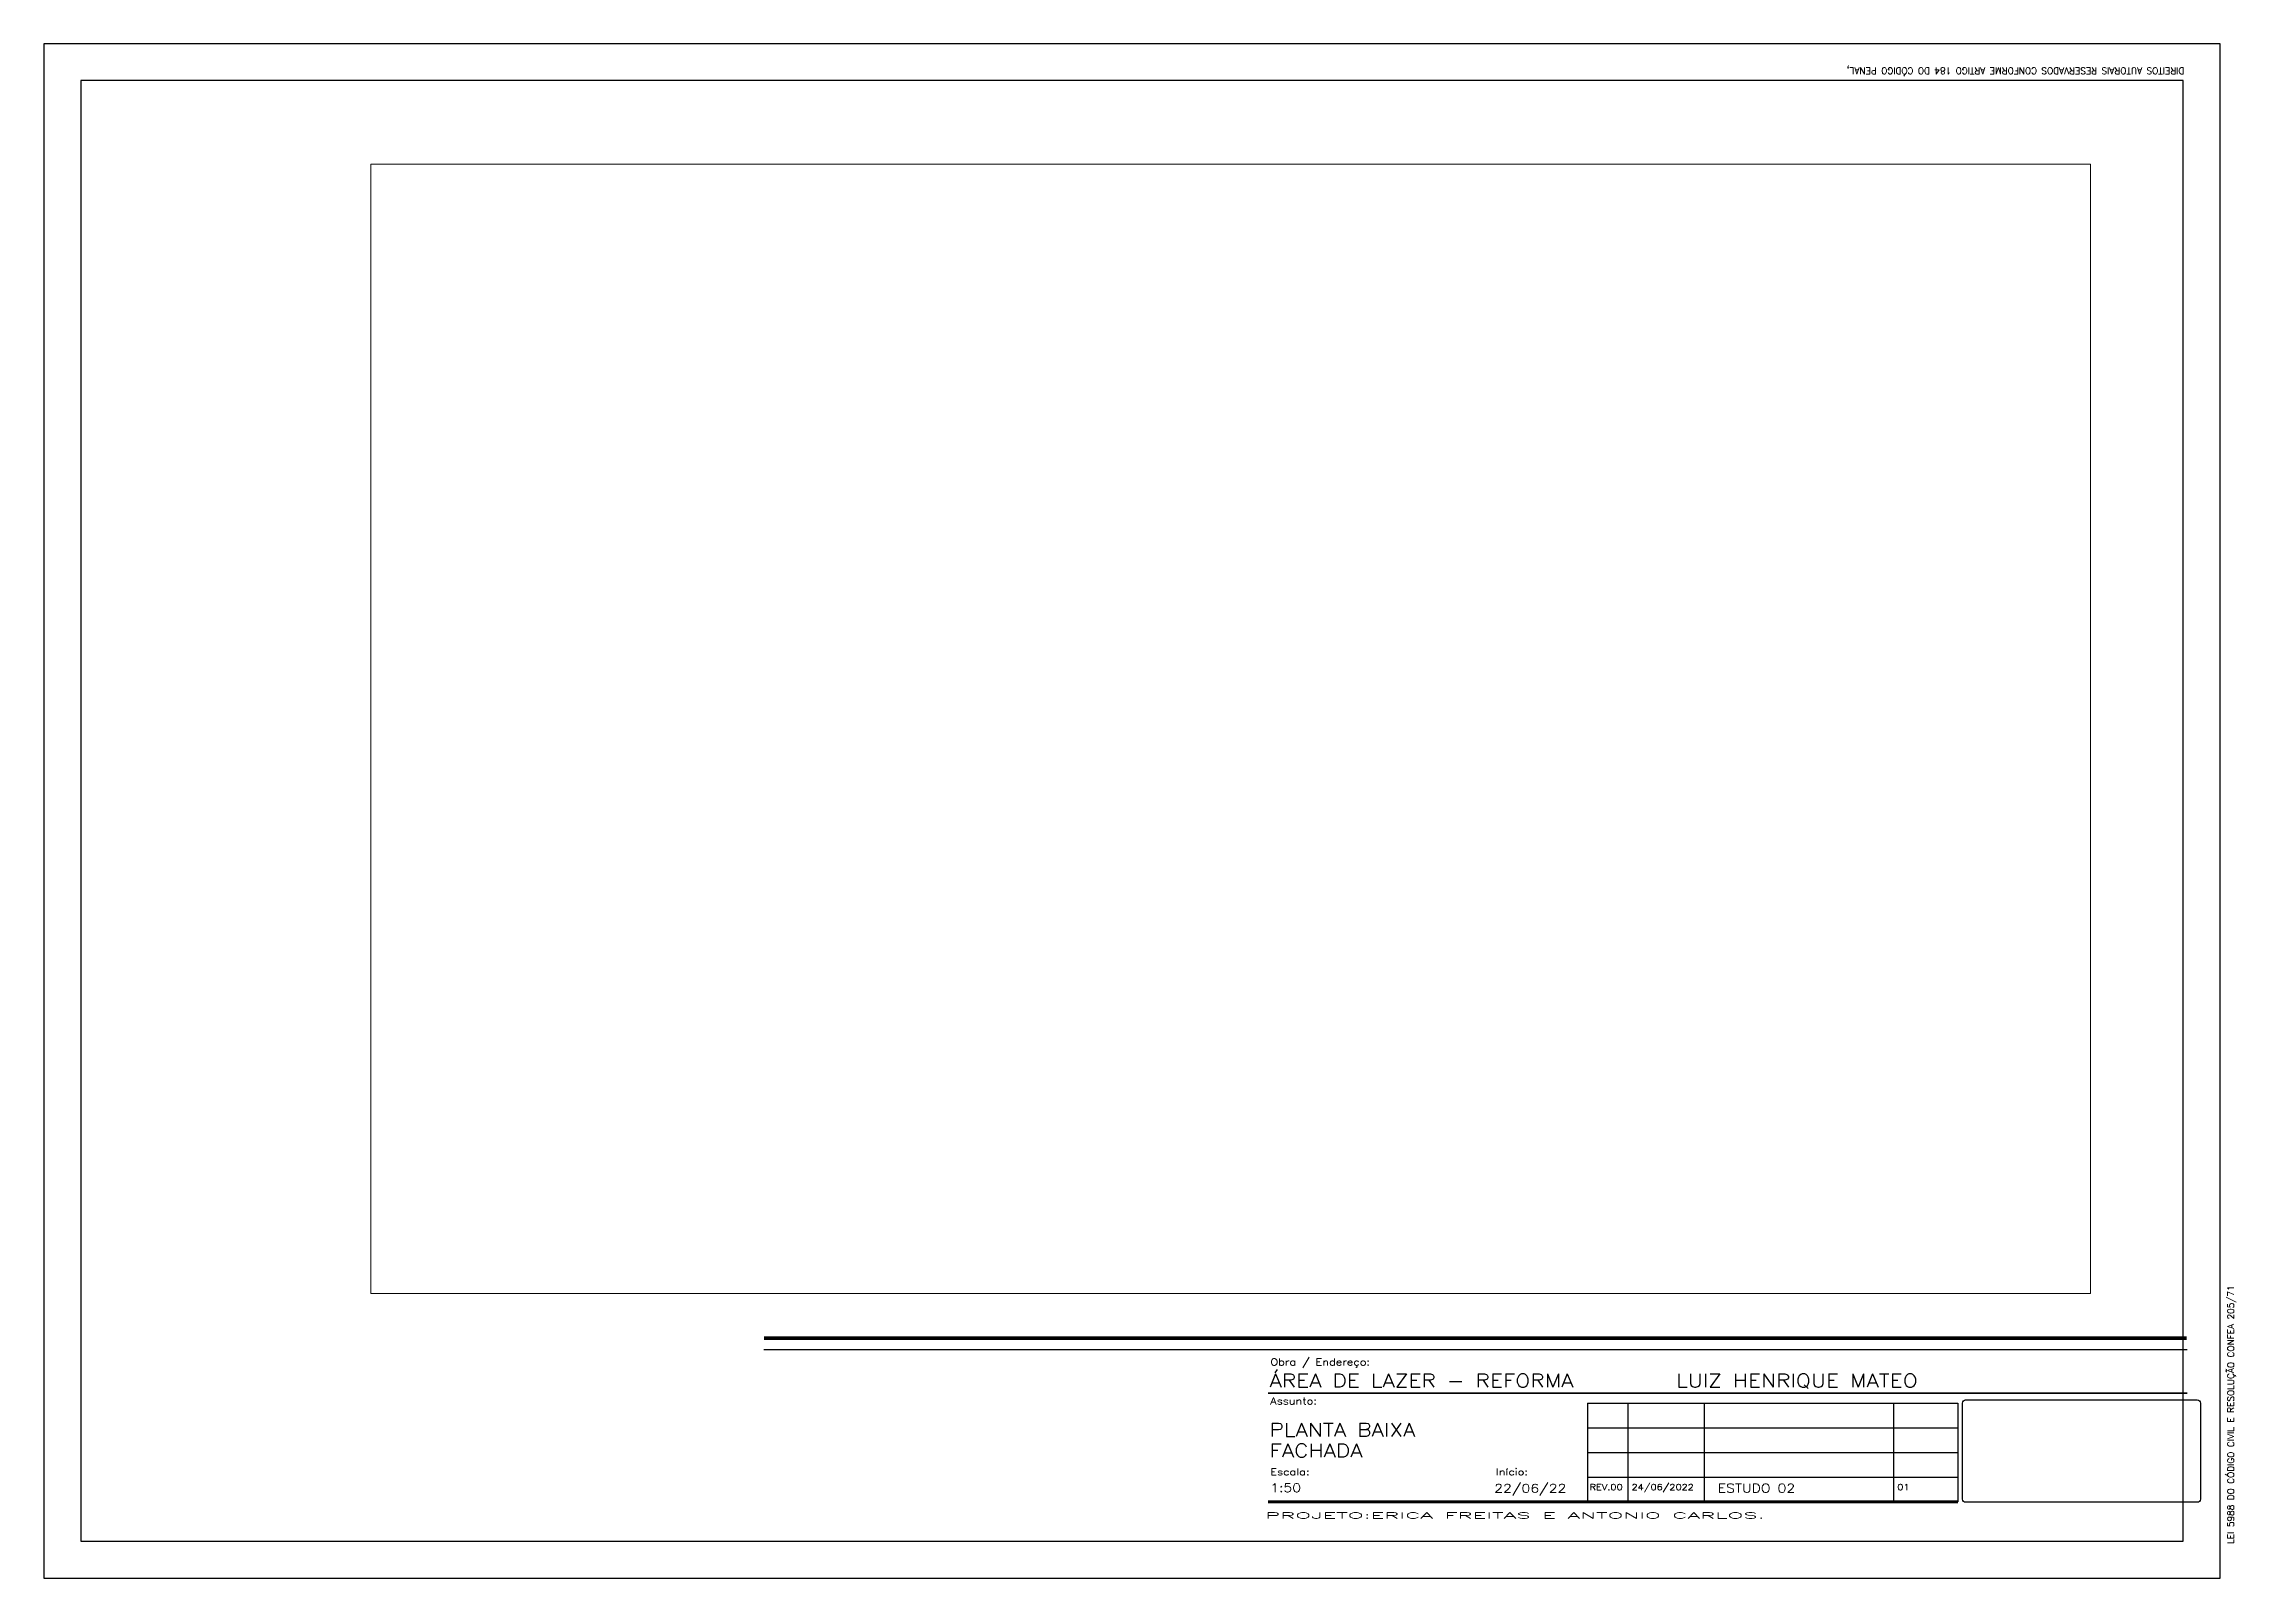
# Paper-space layout 'FL 4 BANHEIRO VISTA 3 E 4' of a CAD drawing. Header units: millimetres. Extents: x -59 to 352, y -42 to 246.
import ezdxf
from ezdxf.enums import TextEntityAlignment as Align

# ---------------------------------------------------------------- set-up
doc = ezdxf.new("R2010")
doc.units = ezdxf.units.MM
doc.header["$LTSCALE"] = 0.5
doc.layers.add('EQUIPAMENTOS', color=1, linetype='Continuous')
doc.layers.add('TEXTO 01', color=1, linetype='Continuous', lineweight=18)
doc.layers.add('VIEW PORT', color=5, linetype='Continuous', plot=False)
doc.styles.add('CARIMBO', font='romans.shx')
doc.styles.add('ROMANS', font='romans.shx', dxfattribs={"height": 1.4})
doc.styles.add('RS', font='ROMANS.SHX', dxfattribs={"width": 1.1})

psp = doc.layouts.new('FL 4 BANHEIRO VISTA 3 E 4')

# ---------------------------------------------------------------- linework, layer by layer
at = {"layer": 'EQUIPAMENTOS'}
for points in [[(349.22, -42.26), (349.22, 245.93), (-59.45, 245.93), (-59.45, -42.26)], [(342.3, -35.34), (342.3, 239.01), (-52.53, 239.01), (-52.53, -35.34)]]:
    psp.add_lwpolyline(points, close=True, dxfattribs=at)
at = {"layer": 'VIEW PORT'}
psp.add_line((75.77, 0.66), (343.05, 0.66), dxfattribs=at)
psp.add_line((75.77, 0.66), (343.05, 0.66), dxfattribs=at)
at = {"layer": 'VIEW PORT', "color": 1}
for p, q in [((230.43, -9.36), (299.99, -9.36)), ((230.43, -9.36), (230.43, -27.95)), ((237.98, -9.36), (237.98, -27.95)), ((252.31, -9.36), (252.31, -27.95)), ((287.91, -9.36), (287.91, -27.95)), ((299.99, -9.36), (299.99, -27.95)), ((230.43, -14.01), (299.99, -14.01)), ((230.43, -18.65), (299.99, -18.65)), ((230.43, -23.3), (299.99, -23.3))]:
    psp.add_line(p, q, dxfattribs=at)
at = {"layer": 'VIEW PORT'}
for points, const_width in [([(75.77, 2.83), (342.93, 2.83)], 0.651), ([(75.77, 2.83), (342.93, 2.83)], 0.651), ([(170.44, -27.95), (299.99, -27.95)], 0.559)]:
    psp.add_lwpolyline(points, dxfattribs=dict(at, const_width=const_width))
at = {"layer": 'VIEW PORT', "color": 1}
for points, const_width in [([(170.44, -7.51), (343.05, -7.51)], 0.372), ([(170.44, -27.95), (299.99, -27.95)], 0.559)]:
    psp.add_lwpolyline(points, dxfattribs=dict(at, const_width=const_width))
at = {"layer": 'VIEW PORT'}
psp.add_lwpolyline([(300.85, -27.43), (300.85, -9.36, -0.414214), (301.43, -8.78), (344.91, -8.78, -0.414214), (345.5, -9.36), (345.5, -27.43, -0.414214), (344.91, -28.01), (301.43, -28.01, -0.414214)], format="xyb", close=True, dxfattribs=at)

# ---------------------------------------------------------------- texts
at = {"layer": 'TEXTO 01', "style": 'CARIMBO', "width": 1.2}
for s, height, p in [('Obra / Endereço:', 1.3011, (170.85, -2.33)), ('Assunto:', 1.301, (170.85, -9.63)), ('Escala:', 1.301, (170.85, -22.94)), ('1:50', 1.606, (170.85, -26.08)), ('22/06/22', 1.606, (212.91, -26.19)), ('Início:', 1.301, (213.22, -22.94)), ('REV.00', 1.115, (230.83, -25.71)), ('24/06/2022', 1.115, (238.69, -25.71)), ('ESTUDO 02', 1.606, (254.88, -26.16))]:
    psp.add_text(s, height=height, dxfattribs=at).set_placement(p)
at = {"layer": 'TEXTO 01', "style": 'CARIMBO', "width": 2.481263}
psp.add_text('PROJETO:ERICA FREITAS E ANTONIO CARLOS.', height=1.1152, dxfattribs=at).set_placement((169.9, -31.05), (263.72, -31.05), align=Align.FIT)
at = {"layer": 'VIEW PORT', "color": 1, "style": 'RS'}
for s, rotation, p in [('DIREITOS AUTORAIS RESERVADOS CONFORME ARTIGO 184 DO CÓDIGO PENAL,', 180, (342.49, 241.48)), ('LEI 5988 DO CÓDIGO CIVIL E RESOLUÇÃO CONFEA 205/71', 90, (351.82, -35.82))]:
    psp.add_text(s, height=1.225, rotation=rotation, dxfattribs=at).set_placement(p)
at = {"layer": 'VIEW PORT', "color": 4, "style": 'ROMANS', "width": 1.2}
for s, p in [('ÁREA DE LAZER - REFORMA', (170.7, -6.4)), ('LUIZ HENRIQUE MATEO', (247.05, -6.4)), ('PLANTA BAIXA', (170.7, -15.62)), ('FACHADA', (170.7, -19.54))]:
    psp.add_text(s, height=2.5, dxfattribs=at).set_placement(p)
at = {"layer": 'VIEW PORT', "style": 'CARIMBO', "width": 1.2}
for s, height, p in [('Escala:', 1.301, (170.85, -22.94)), ('01', 1.115, (288.61, -25.71))]:
    psp.add_text(s, height=height, dxfattribs=at).set_placement(p)

# ---------------------------------------------------------------- viewports
at = {"layer": 'TEXTO 01', "view_target_point": (31.24054, 66.40832)}
psp.add_viewport(center=(163.44, 117.28), size=(322.93, 212.1139), view_center_point=(0.56727, 0), view_height=5.3028467, dxfattribs=at)

doc.saveas('drawing.dxf')
